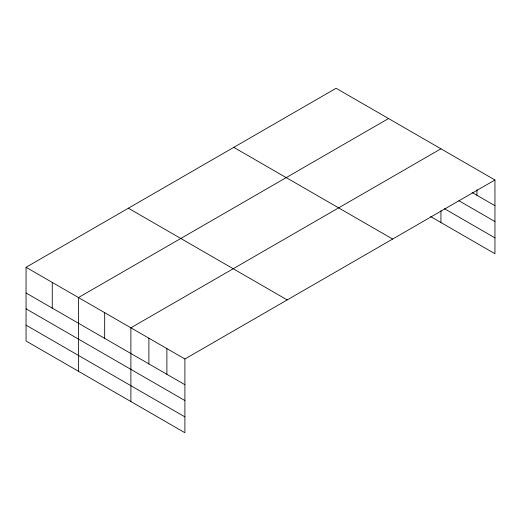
<?xml version="1.0" encoding="UTF-8"?>
<svg xmlns="http://www.w3.org/2000/svg" width="521" height="521" viewBox="0 0 521 521"><rect width="100%" height="100%" fill="white"/><g stroke="black" fill="none" stroke-linecap="round" stroke-linejoin="round"><path stroke-width="0.78" d="M430.6 216.56L494.95 253.714L494.95 179.986L336.104 88.277L26.05 267.286L26.05 341.014L184.896 432.723L184.896 358.995L26.05 267.286M388.523 118.541L78.469 297.55L78.469 371.278M440.942 148.804L130.888 327.813L130.888 401.541M184.896 358.995L494.95 179.986M472.104 192.49L494.95 205.684M458.942 200.748L494.95 221.536M444.406 208.68L494.95 237.863M233.786 147.352L392.632 239.054M128.368 208.211L287.214 299.92M26.05 292.984L184.896 384.693M26.05 308.836L184.896 400.545M26.05 325.163L184.896 416.872M476.949 189.664L476.949 195.29M440.942 210.647L440.942 222.532M166.889 348.601L166.889 374.299M148.889 338.207L148.889 363.905M104.675 312.678L104.675 338.376M52.256 282.415L52.256 308.113"/></g></svg>
